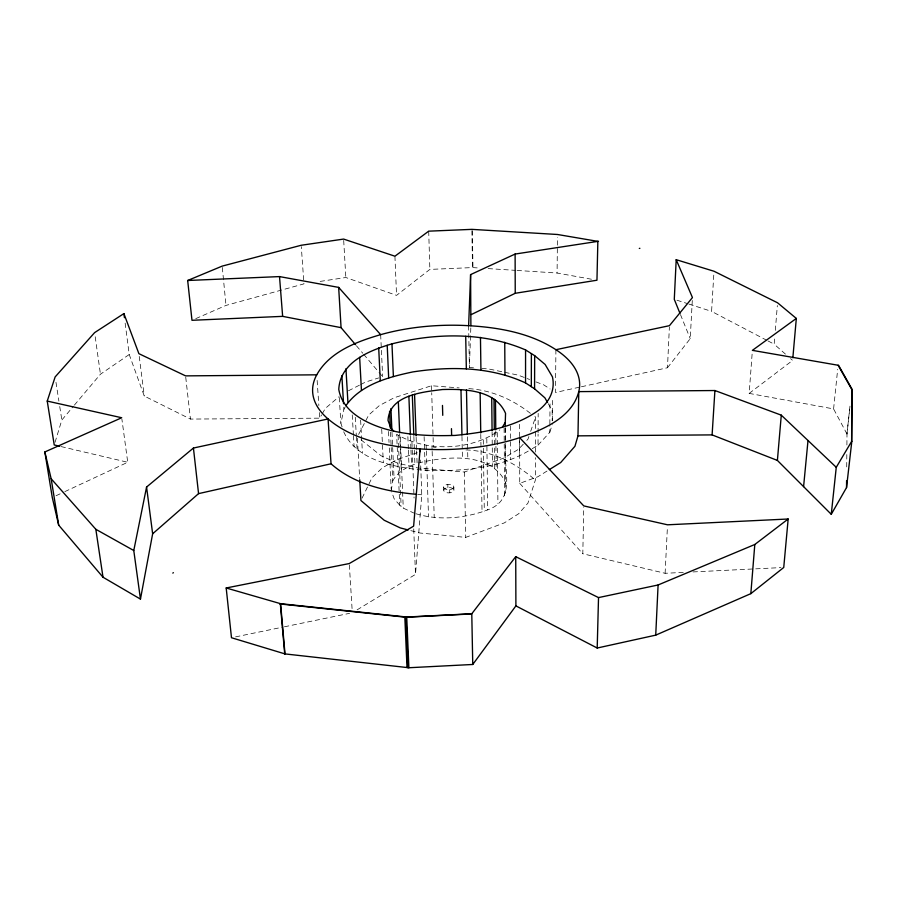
<?xml version="1.0" encoding="UTF-8"?>
<svg xmlns="http://www.w3.org/2000/svg" width="897" height="897" viewBox="0 0 897 897"><rect width="100%" height="100%" fill="white"/><g stroke="black" fill="none" stroke-linecap="round" stroke-linejoin="round"><path stroke-width="0.67" stroke-dasharray="4.49 3.36" d="M410.815 530.632L420.031 533.02L465.734 537.381L504.338 522.873L518.69 513.723L527.929 503.127L535.363 480.086L535.442 457.672M535.464 452.066L535.587 417.038L533.334 415.524M532.235 448.679L538.021 445.181L538.077 434.114M538.077 432.735L538.166 413.36M538.021 445.181L549.783 432.32L549.839 425.458M549.85 424.09L550.04 400.78M552.294 420.57L552.507 397.393M846.712 466.911L846.824 453.209M846.903 444.99L846.992 434.025L849.863 407.597M555.916 349.707L555.478 392.482L580.067 387.055M591.459 279.236L557.082 273.024L557.452 237.245M683.256 572.409L665.114 573.295L582.803 553.752L583.756 507.276M473.538 367.815L469.4 367.501L470.847 327.091M415.928 513.734C439.283 520.888 465.05 518.343 487.721 509.877C517.894 499.024 502.152 467.438 505.74 443.589M581.435 386.753L667.469 367.748L669.386 327.035M665.114 573.295L667.39 527.571M667.469 367.748L690.23 338.662L692.305 300.304M766.823 340.322L711.579 311.382L713.833 274.011M846.992 434.025L833.593 408.92L749.174 393.402L752.28 351.736M357.084 609.87L415.49 574.394L421.758 494.796L420.525 460.026M785.447 354.102L774.178 344.179L774.862 335.904M775.311 330.388L777.34 305.552M833.593 408.92L837.675 369.34M846.947 433.946L849.975 406.128M391.249 490.659L392.729 481.016L391.204 447.536M342.082 426.882L340.871 423.227L343.91 409.301L343.73 406.509M55.031 442.333L61.837 420.009L73.509 406.162M549.783 432.32L552.249 424.662M528.894 436.514L527.997 439.115L524.218 443.174M530.676 431.322L535.587 417.038M392.729 481.016C397.427 471.811 407.63 466.552 417.094 463.334L416.634 450.922M362.085 498.115L372.031 477.686L382.335 467.853L396.866 459.668L420.357 451.628M358.587 434.462L368.745 415.019L379.308 405.601L394.164 397.741L431.491 385.744L459.152 387.908M343.91 409.301L345.244 406.89M125.143 323.144L129.224 354.528L144.271 396.048L190.444 419.078L319.736 418.159L321.597 414.896M322.214 413.82L325.331 408.393L339.111 396.653M74.406 405.096L100.453 374.206L129.224 354.528M523.276 444.194L518.556 449.274L503.879 458.064L464.377 472.035L417.643 467.931L397.461 463.076L381.034 455.754L360.549 439.463M414.661 513.409L403.269 508.106L399.726 505.179L396.653 434.271C426.524 452.267 471.822 450.877 499.831 429.854M320.162 281.411L345.827 277.509L396.552 295.371L429.865 269.403L472.495 267.586L478.493 267.979M749.174 393.402L792.623 360.415L790.571 358.609M547.002 471.06L537.864 476.744L519.733 483.348L519.655 437.691M343.697 431.76C357.141 461.473 396.182 467.427 425.256 470.398C461.125 471.407 499.932 468.952 531.08 449.375M348.417 390.812L359.45 385.172M360.672 384.544L365.572 382.032L378.702 377.917M56.051 495.727L63.597 492.206M64.853 491.623L127.733 462.269L121.891 419.101M195.759 318.637L225.988 305.417L303.948 283.867L301.302 246.641M418.417 462.987C446.056 456.248 491.971 451.382 505.998 483.438M235.552 636.881L283.071 627.07M284.427 626.79L349.606 613.324M693.022 571.927L780.951 567.61M488.147 268.595L515.719 270.367M517.098 270.457L557.082 273.024M481.812 368.443L488.719 368.97L503.452 372.053M468.828 388.659C492.285 390.094 514.071 400.14 532.213 414.773M436.11 447.401L433.397 447.166L431.715 392.718M465.913 449.935C492.117 450.72 515.876 463.211 535.363 480.086M417.654 494.426L421.758 494.796M504.787 372.333L518.186 375.137L525.81 378.041M61.041 446.56L127.733 462.269M676.955 300.215L687.607 303.657M688.941 304.083L711.579 311.382M527.077 378.523L529.622 379.487M535.969 381.909L543.593 384.802L550.074 388.995M768.045 340.972L774.178 344.179M519.733 483.348L582.803 553.752M399.726 505.179L394.175 498.822L391.664 491.825M356.434 345.771L362.758 353.227M363.666 354.293L378.13 371.347M379.027 372.412L381.741 375.608M548.202 403.661L552.148 410.624L552.227 420.828M680.464 314.567L690.23 338.662M55.973 382.313L58.899 401.161M59.74 406.543L61.837 420.009M95.205 336.779L100.453 374.206M139.237 356.412L144.271 396.048M185.735 377.222L190.444 419.078M222.321 267.474L225.988 305.417M317.134 380.406L318.861 405.567M319.343 412.564L319.736 418.159M349.348 564.919L352.151 610.027M339.279 397.494L340.871 423.227M355.279 417.307L356.3 435.247M356.378 436.637L357.084 449.061M343.697 240.452L345.827 277.509M352.252 414.952L353.373 434.238M353.452 435.617L354.091 446.639M357.398 438.274L359.663 478.393M360.616 420.144L362.455 453.389M380.664 334.659L382.649 376.684M381.718 429.271L383.333 462.751M390.509 432.186L391.148 446.134M388.524 431.468L389.029 442.479M389.287 447.984L391.182 489.28M391.989 432.219L392.617 446.134M392.673 447.525L394.052 478.157M400.275 437.041L403.269 508.106M399.681 433.711L400.264 447.569M400.331 448.96L401.262 471.127M398.089 435.37L401.127 506.334M394.927 256.206L396.552 295.371M410.434 436.256L410.916 448.679M410.972 450.059L411.555 465.24M413.73 528.916L415.49 574.394M407.866 436.626L408.348 448.758M408.393 450.103L409.144 468.974M413.865 436.503L414.336 448.915M414.392 450.294L414.907 464.085M411.936 442.086L414.066 498.026M416.13 437.131L416.589 449.543M424.113 436.648L425.256 470.398M426.153 445.405L426.288 449.532M426.333 450.911L428.542 516.93M428.699 231.168L429.865 269.403M431.491 385.744L431.67 391.327M431.973 445.91L432.107 450.036M432.152 451.404L434.226 517.457M443.645 486.936L443.735 490.11M449.689 489.639L449.767 492.823M447.816 484.458L447.895 487.632M453.848 487.149A5.124 2.657 -1.5 0 1 445.865 489.291A5.124 2.657 -1.5 0 1 446.527 484.694A5.124 2.657 -1.5 0 1 453.848 487.149L453.927 490.334A5.113 2.657 -1.5 0 1 445.944 492.487A5.113 2.657 -1.5 0 1 446.616 487.878A5.113 2.657 -1.5 0 1 453.927 490.334M464.377 472.035L465.734 537.381M461.966 436.346L462.437 458.356M467.393 436.794L467.819 458.816M468.626 325.689L469.4 367.501M472.371 230.753L472.977 267.62M471.878 230.731L472.495 267.586M483.281 439.799L483.382 446.796M483.405 448.186L484.29 511.144M480.77 434.361L482.037 511.974M486.802 438.588L487.721 509.877M494.325 432.365L494.707 468.425M492.094 432.163L492.487 466.788M497.263 432.5L497.925 503.52M495.783 430.638L496.164 469.49M504.125 428.205L504.596 496.108M505.516 427.69L505.74 442.21M505.19 428.149L505.28 441.986M505.291 443.365L505.628 493.159M510.528 425.963L510.696 459.488M519.43 424.303L519.464 439.631M519.464 441.021L519.498 456.36"/><path stroke-width="1.35" d="M547.54 402.495L544.905 397.853L534.567 388.805L525.552 382.918L525.564 349.931C483.606 331.834 435.628 332.899 391.967 343.854C369.53 350.424 340.12 362.141 338.774 389.376C342.374 410.534 363.162 421.646 381.651 427.869C405.433 435.426 430.313 436.133 455.048 435.426C483.898 432.533 513.959 427.723 538.178 410.591C549.054 402.495 555.434 390.599 552.451 376.886L545.129 364.462L534.668 355.661L525.564 349.931M531.316 386.685L531.383 353.586M534.567 388.805L534.668 355.661M549.289 469.647L560.703 462.538L574.932 446.28L577.982 435.852L712.106 434.899L777.396 460.43L831.261 514.306L836.262 467.315L851.645 441.38L851.836 389.522L838.101 365.247M851.645 441.38L852.15 389.433L838.583 365.337L752.392 350.357L796.323 318.435L777.564 302.794L714.001 271.242L676.203 259.693L674.286 299.351L679.948 313.3M831.261 514.306L846.533 487.576L846.6 480.601M577.982 435.852L578.778 391.619A133.317 62.005 -1.5 0 0 555.927 349.707C530.25 332.933 498.799 327.427 468.626 325.689A133.743 62.229 -1.5 0 0 380.664 334.659C356.614 341.622 329.513 351.848 316.742 374.823A133.35 62.039 -1.5 0 0 328.067 418.955L331.038 463.783C354.068 484.369 386.226 491.601 416.286 494.303M316.742 374.823L185.589 375.877L138.889 353.676L123.898 313.591L94.622 332.619L55.132 376.931L47.238 401.082L121.712 417.744L44.85 451.953L52.273 497.487L58.686 525.137L103.009 577.231L140.459 599.106L133.776 550.523L146.57 487.049L193.427 448.04L328.067 418.955C353.328 440.315 387.964 446.549 420.132 448.904A133.709 62.196 -1.5 0 0 519.655 437.68L583.779 505.908L667.525 524.801L788.171 519.004L783.743 567.476L750.834 593.646L655.729 635.143L597.2 648.026L598.523 597.593L515.73 556.667L471.643 613.94L405.96 617.248L279.741 603.939L280.312 603.603L284.708 653.823M470.891 325.701L470.6 274.605L515.113 254.053L598.512 241.271M468.626 325.689L470.6 274.605M505.168 425.391L505.549 413.36C495.368 389.735 464.523 388.883 442.423 389.533C423.092 391.967 389.343 394.983 388.02 420.446L390.991 428.217L393.828 431.244M655.729 635.143L658.095 584.979L754.803 544.49L788.171 519.004M712.106 434.899L714.909 390.531L578.778 391.619C572.185 417.52 542.842 429.955 519.655 437.691M750.834 593.646L754.803 544.49M407.014 667.525L404.816 616.822L405.982 616.945L408.157 667.66M777.396 460.43L781.287 415.165L714.909 390.531M792.858 357.712L796.323 318.435M803.589 486.623L808.006 440.517M846.533 487.576L851.814 441.335M140.459 599.106L152.647 533.793L146.57 487.049M505.157 422.622L502.387 427.196M345.906 405.679C360.942 384.365 388.457 377.088 412.799 371.93C450.429 366.155 490.424 366.626 525.552 382.918M420.222 451.684L420.132 448.904L413.629 526.158L349.269 563.551L226.19 587.984L231.482 637.733L284.999 653.913L408.886 667.738L472.753 664.475L515.898 605.89L515.73 556.667M152.647 533.793L198.562 493.63L331.038 463.783M172.807 573.093L173.401 572.678M639.886 248.312L639.314 248.435M471.295 314.555L515.237 293.285L596.953 280.223L597.851 241.371L557.474 234.487L471.856 229.363L428.699 231.168L394.927 256.206L343.618 239.073L301.213 245.262L222.187 266.117L187.675 280.492L191.98 320.296L282.645 316.361L341.073 327.652L355.537 344.706M555.916 349.707L669.442 325.678L692.45 297.569L676.203 259.693M598.523 597.593L658.095 584.979M226.19 587.984L280.604 603.692L406.722 617.024L471.777 613.772L472.753 664.475M187.675 280.492L279.516 276.59L338.662 287.399L380.664 334.659M59.673 446.246L54.235 444.957L47.238 401.082M408.18 529.959L400.275 527.918L384.185 520.249L360.919 500.515L359.742 479.772M515.898 605.89L597.2 648.026M44.85 451.953L51.151 478.763L95.833 529.297L133.776 550.523M405.96 617.248L407.776 667.615M781.287 415.165L836.262 467.315M51.151 478.763L58.686 525.137M95.833 529.297L103.009 577.231M123.898 313.591L124.436 317.684M193.427 448.04L198.562 493.63M280.604 603.692L284.999 653.913M279.516 276.59L282.645 316.361M341.869 375.809L343.562 403.728M345.939 368.745L347.913 402.058M338.662 287.399L341.073 327.652M359.652 357.342L361.446 390.363M378.702 347.879L380.272 380.664M389.567 411.263L390.318 428.004M391.967 343.854L393.391 376.538M390.935 408.55L391.866 429.428M387.212 345.3L388.681 378.018M398.335 401.845L399.625 432.332M406.722 617.024L408.886 667.738M408.886 396.227L410.389 434.877M412.317 395.117L413.82 435.123M414.56 394.4L416.085 435.751M442.479 405.433L442.748 415.333M451.46 428.654L451.617 434.955M460.98 389.578L461.944 434.967M465.711 336.319L466.339 368.88M466.485 390.004L467.348 434.047M480.456 337.384L480.927 369.99M480.153 392.964L480.747 432.982M493.989 399.087L494.303 429.596M491.713 397.539L492.083 430.784M495.48 400.107L495.772 429.248M504.742 342.284L504.955 375.036M515.113 254.053L515.237 293.285"/></g></svg>
